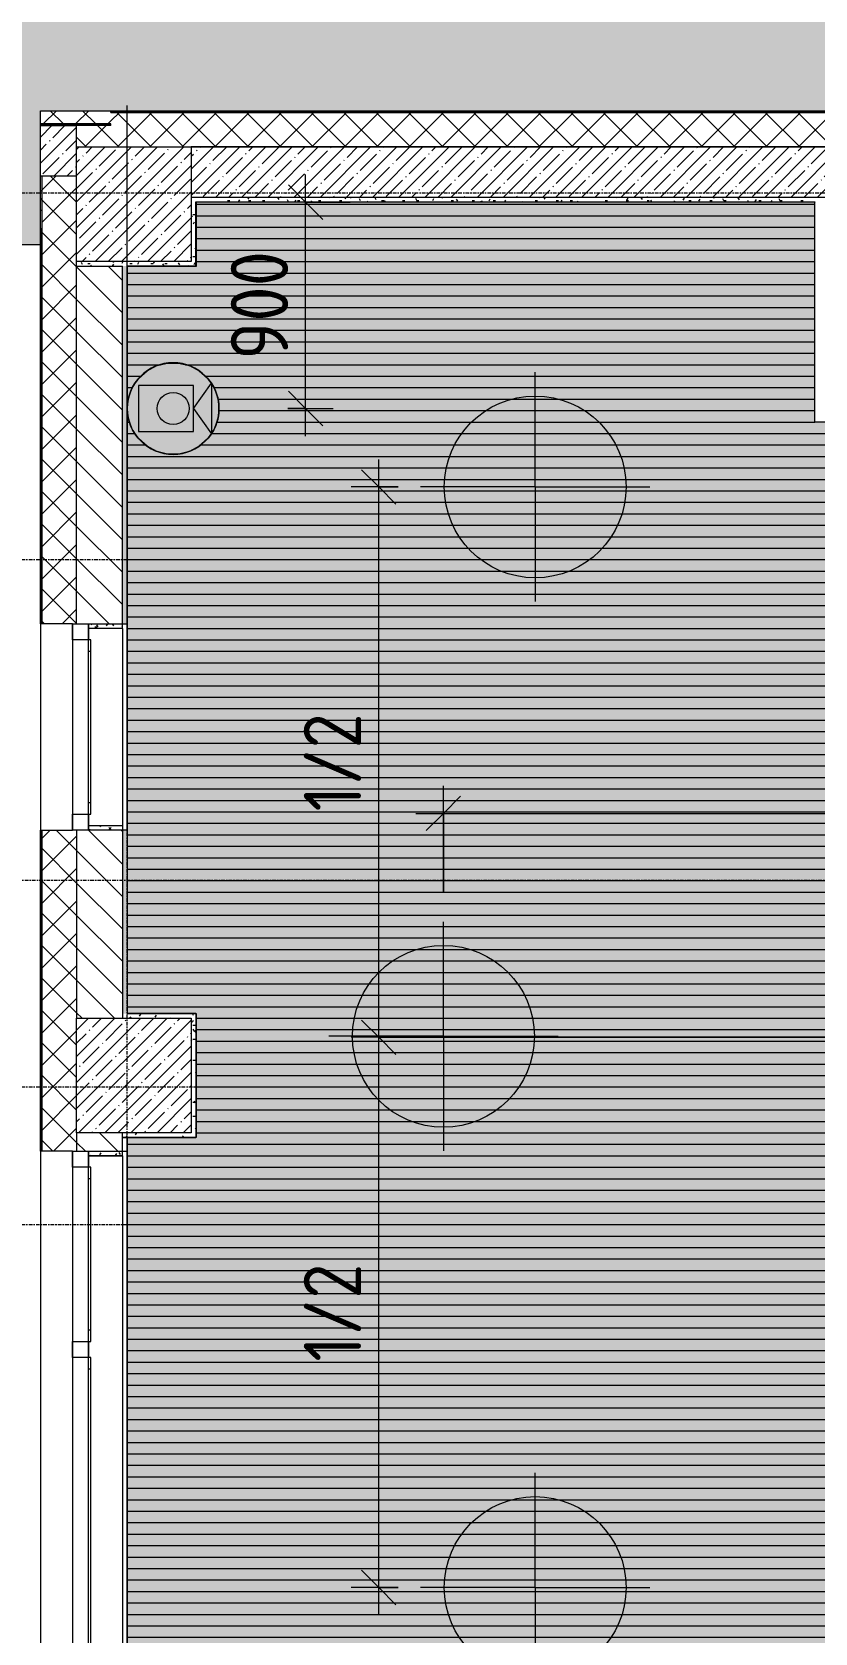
# Model space of a CAD drawing. Header units: millimetres. Extents: x -3902 to 188078, y -8553 to 29000.
# Drawn here: x -304 to 3110, y 8719 to 15701 of the extents above; entities that cross this region are included whole.
import ezdxf

# ---------------------------------------------------------------- set-up
doc = ezdxf.new("R2010")
doc.units = ezdxf.units.MM
doc.linetypes.add('Осевая', pattern=[31.75, 6.35, -4.7625, 15.875, -4.7625])
for name, color, linetype, lineweight in [('A-ANNO-DIMS', 7, 'Continuous', 9), ('A-ANNO-DIMS-100', 7, 'Continuous', 9), ('A-CLNG-PATT', 7, 'Continuous', 9), ('A-DETL', 7, 'Continuous', 9), ('A-GLAZ', 7, 'Continuous', 9), ('A-GLAZ-1', 7, 'Continuous', 13), ('A-WALL', 7, 'Continuous', 9), ('I-WALL', 7, 'Continuous', 9), ('S-COLS', 7, 'Continuous', 9), ('Оси', 7, 'Continuous', 9), ('Оси-2', 7, 'Осевая', 9)]:
    doc.layers.add(name, color=color, linetype=linetype, lineweight=lineweight)
for name, color, linetype, lineweight, true_color in [('A-ANNO-NOTE', 1, 'Continuous', 9, 0xff0000), ('A-CLNG-1', 7, 'Continuous', 9, 0xeaeaea), ('A-DETL-GENF-1', 7, 'Continuous', 9, 0xd4d4d4), ('A-WALL-1', 7, 'Continuous', 9, 0x3c3c3c), ('A-WALL-2', 7, 'Continuous', 9, 0x535353), ('A-WALL-FNSH-1', 7, 'Continuous', 9, 0x3c3c3c), ('I-WALL-1', 7, 'Continuous', 9, 0x535353), ('Q-SPCQ-1', 7, 'Continuous', 9, 0x008040), ('S-COLS-1', 9, 'Continuous', 9, 0x808080), ('S-COLS-2', 7, 'Continuous', 9, 0x3c3c3c)]:
    doc.layers.add(name, color=color, linetype=linetype, lineweight=lineweight, true_color=true_color)
doc.layers.add('A-CLNG-PATT-1', color=7, linetype='Continuous', lineweight=9, transparency=1)
doc.styles.add('ISOCPEUR', font='isocpeur.ttf', dxfattribs={"width": 0.9, "height": 250})
doc.dimstyles.new('ISO-2_5_0_9К_БОЛЬШОЙ', dxfattribs={"dimscale": 304.8, "dimtxt": 248.995294, "dimasz": 0.492126, "dimexe": 0.393701, "dimexo": 0.984252, "dimgap": 0, "dimtad": 1, "dimdec": 0, "dimrnd": 10, "dimzin": 0, "dimdsep": 46, "dimtxsty": 'ISOCPEUR', "dimblk1": 'OBLIQUE', "dimblk2": 'OBLIQUE', "dimsah": 1, "dimcen": 0.09, "dimdle": 0.393701, "dimazin": 0, "dimtfac": 1, "dimtdec": 4, "dimtix": 1, "dimtmove": 0, "dimatfit": 3, "dimfxl": 1, "dimtvp": 1, "dimtolj": 1, "dimtzin": 0, "dimarcsym": 2})
pattern_1 = [(45, (0, 0), (-70.71068, 70.71068), []), (135, (0, 0), (-70.71068, -70.71068), [])]
pattern_2 = [(45, (0, 0), (-57.02463, 57.02463), []), (45, (57.025, 0), (-57.02463, 57.02463), [100.806, -20.161, 3.353, -16.808])]
pattern_3 = [(0, (0, 0), (121.92, 30.48), [10.058, -81.382, 10.058, -81.382, -487.68]), (0, (0, 0), (121.92, 30.48), [-182.88, 10.058, -172.822, 10.058, -81.382, -213.36]), (0, (0, 0), (121.92, 30.48), [-457.2, 10.058, -50.902, 10.058, -142.342]), (120, (45.72, 15.24), (-87.356454, 90.34582), [10.058, -81.382, 10.058, -81.382, -487.68]), (120, (45.72, 15.24), (-87.356454, 90.34582), [-182.88, 10.058, -172.822, 10.058, -81.382, -213.36]), (120, (45.72, 15.24), (-87.356454, 90.34582), [-457.2, 10.058, -50.902, 10.058, -142.342]), (240, (60.96, 76.2), (-34.563546, -120.82582), [10.058, -81.382, 10.058, -81.382, -487.68]), (240, (60.96, 76.2), (-34.563546, -120.82582), [-182.88, 10.058, -172.822, 10.058, -81.382, -213.36]), (240, (60.96, 76.2), (-34.563546, -120.82582), [-457.2, 10.058, -50.902, 10.058, -142.342])]

# ---------------------------------------------------------------- blocks, each defined once
blk = doc.blocks.new('BSC_Колонна _Прямоугольная - 500х500-V8-Сводный план потолка 3 этажа в осях 1-12')
at = {"layer": 'S-COLS-1'}
h = blk.add_hatch(dxfattribs=at)
h.set_pattern_fill('FP_13', color=256, style=0, pattern_type=2)
h.set_pattern_definition([(45, (-140, -14950), (-57.02463, 57.02463), []), (45, (-82.975, -14950), (-57.02463, 57.02463), [100.806, -20.161, 3.353, -16.808])])
h.paths.add_polyline_path([(-250, -250), (250, -250), (250, 250), (-250, 250)])
at = {"layer": 'S-COLS-2'}
for p, q in [((-250, 250), (250, 250)), ((-250, -250), (-250, 250)), ((250, 250), (250, -250)), ((250, -250), (-250, -250))]:
    blk.add_line(p, q, dxfattribs=at)
blk = doc.blocks.new('120_Окно_СКБ_1Ст - 120_Окно_СКБ_1Ст 900х2500_h_-20664874-Сводный план потолка 3 этажа в осях 1-12')
at = {"layer": 'A-GLAZ'}
for p, q in [((450, -57), (-450, -57)), ((-450, -127), (450, -127))]:
    blk.add_line(p, q, dxfattribs=at)
at = {"layer": 'A-GLAZ-1'}
for p, q in [((-450, -127), (-450, -57)), ((-450, -57), (-380, -57)), ((-380, -57), (-380, -127)), ((380, -127), (380, -57)), ((380, -57), (450, -57)), ((450, -57), (450, -127)), ((-380, -127), (-450, -127)), ((-380, -127), (-380, -137)), ((-380, -137), (380, -137)), ((-330, -137), (-330, -127)), ((330, -137), (330, -127)), ((450, -127), (380, -127)), ((380, -137), (380, -127))]:
    blk.add_line(p, q, dxfattribs=at)
blk = doc.blocks.new('120_Окно_СКБ_2Ст - 120_Окно_СКБ_2Ст 2300х2500 _мал створка справа_-22272277-Сводный план потолка 3 этажа в осях 1-12')
at = {"layer": 'A-GLAZ'}
for p, q in [((1150, -57), (-1150, -57)), ((-1150, -127), (1150, -127))]:
    blk.add_line(p, q, dxfattribs=at)
at = {"layer": 'A-GLAZ-1'}
for p, q in [((-1150, -127), (-1150, -57)), ((-1150, -57), (-1080, -57)), ((-1080, -57), (-1080, -127)), ((250, -127), (250, -57)), ((250, -57), (320, -57)), ((320, -57), (320, -127)), ((1080, -127), (1080, -57)), ((1080, -57), (1150, -57)), ((1150, -57), (1150, -127)), ((-1080, -127), (-1150, -127)), ((-1080, -127), (-1080, -137)), ((-1080, -137), (250, -137)), ((-1030, -137), (-1030, -127)), ((200, -137), (200, -127)), ((320, -127), (250, -127)), ((250, -137), (250, -127)), ((320, -127), (320, -137)), ((320, -137), (1080, -137)), ((370, -137), (370, -127)), ((1030, -137), (1030, -127)), ((1150, -127), (1080, -127)), ((1080, -137), (1080, -127))]:
    blk.add_line(p, q, dxfattribs=at)
blk = doc.blocks.new('BSC_Колонна _Прямоугольная - 500х500-V20-Сводный план потолка 3 этажа в осях 1-12')
at = {"layer": 'S-COLS-1'}
h = blk.add_hatch(dxfattribs=at)
h.set_pattern_fill('FP_28', color=256, style=0, pattern_type=2)
h.set_pattern_definition([(45, (-140, -11150), (-57.0246, 57.0246), []), (45, (-82.975, -11150), (-57.0246, 57.0246), [100.806, -20.161, 3.353, -16.808])])
h.paths.add_polyline_path([(-53.1, -250), (250, -250), (250, 250), (-250, 250), (-250, -250)])
at = {"layer": 'S-COLS-2'}
for p, q in [((-250, 250), (250, 250)), ((-250, -250), (-250, 250)), ((250, 250), (250, -250)), ((250, -250), (-250, -250))]:
    blk.add_line(p, q, dxfattribs=at)
blk = doc.blocks.new('Видеокамера - Желтый-29490382-Сводный план потолка 3 этажа в осях 1-12')
at = {"layer": 'Q-SPCQ-1'}
for p, q in [((89, 100), (-151, 100)), ((-151, 100), (-151, -100)), ((89, 0), (166.6, 110.7)), ((89, -100), (89, 100)), ((166.6, 110.7), (166.6, -110.7)), ((89, 0), (166.6, -110.7)), ((-151, -100), (89, -100))]:
    blk.add_line(p, q, dxfattribs=at)
for radius in [200, 70]:
    blk.add_circle((0, 0), radius, dxfattribs=at)
for start, end in [(0, 180), (180, 360)]:
    blk.add_arc((0, 0), 200, start, end, dxfattribs=at)
blk = doc.blocks.new('DIMBLOCK1-Сводный план потолка 3 этажа в осях 1-12')
at = {"layer": 'A-ANNO-DIMS-100', "lineweight": 20}
for p, q in [((888.9, 14959), (813.9, 15034)), ((888.9, 14959), (963.9, 14884)), ((888.9, 14059), (813.9, 14134)), ((888.9, 14059), (963.9, 13984))]:
    blk.add_line(p, q, dxfattribs=at)
at = {"layer": 'A-ANNO-DIMS-100'}
for p, q in [((888.9, 13939), (888.9, 15079)), ((1082.8, 14959), (768.9, 14959)), ((888.9, 14959), (1082.8, 14959)), ((811, 14059), (1008.9, 14059)), ((888.9, 14059), (811, 14059))]:
    blk.add_line(p, q, dxfattribs=at)
at = {"layer": 'A-ANNO-DIMS-100', "color": 0, "insert": (562.3, 14272), "char_height": 250, "width": 568.858, "attachment_point": 1, "rotation": 90, "line_spacing_factor": 1.149209, "style": 'ISOCPEUR'}
blk.add_mtext('900', dxfattribs=at)
blk = doc.blocks.new('_Oblique')
at = {"color": 0, "linetype": 'ByBlock', "lineweight": -2}
blk.add_line((-0.5, -0.5), (0.5, 0.5), dxfattribs=at)
blk = doc.blocks.new('DIMBLOCK33-Сводный план потолка 3 этажа в осях 1-12')
at = {"layer": 'A-ANNO-DIMS-100', "lineweight": 20}
for p, q in [((1207.4, 11317.1), (1132.4, 11392.1)), ((1207.4, 11317.1), (1282.4, 11242.1)), ((1207.4, 8917.1), (1132.4, 8992.1)), ((1207.4, 8917.1), (1282.4, 8842.1))]:
    blk.add_line(p, q, dxfattribs=at)
at = {"layer": 'A-ANNO-DIMS-100'}
for p, q in [((6190, 11317.1), (1087.4, 11317.1)), ((1207.4, 8797.1), (1207.4, 11317.1)), ((1207.4, 11317.1), (6190, 11317.1)), ((1292.3, 8917.1), (1087.4, 8917.1)), ((1207.4, 8917.1), (1292.3, 8917.1))]:
    blk.add_line(p, q, dxfattribs=at)
at = {"layer": 'A-ANNO-DIMS-100', "color": 0, "insert": (880.8, 9901.6), "char_height": 250, "width": 517.144, "attachment_point": 1, "rotation": 90, "line_spacing_factor": 1.149209, "style": 'ISOCPEUR'}
blk.add_mtext('1/2', dxfattribs=at)
blk = doc.blocks.new('DIMBLOCK34-Сводный план потолка 3 этажа в осях 1-12')
at = {"layer": 'A-ANNO-DIMS-100'}
for p, q in [((1207.4, 11317.1), (1207.4, 13837.1)), ((1292.3, 13717.1), (1087.4, 13717.1)), ((1207.4, 13717.1), (1292.3, 13717.1)), ((6190, 11317.1), (1087.4, 11317.1)), ((1207.4, 11317.1), (6190, 11317.1))]:
    blk.add_line(p, q, dxfattribs=at)
at = {"layer": 'A-ANNO-DIMS-100', "lineweight": 20}
for p, q in [((1207.4, 13717.1), (1132.4, 13792.1)), ((1207.4, 13717.1), (1282.4, 13642.1)), ((1207.4, 11317.1), (1132.4, 11392.1)), ((1207.4, 11317.1), (1282.4, 11242.1))]:
    blk.add_line(p, q, dxfattribs=at)
at = {"layer": 'A-ANNO-DIMS-100', "color": 0, "insert": (880.8, 12301.6), "char_height": 250, "width": 517.144, "attachment_point": 1, "rotation": 90, "line_spacing_factor": 1.149209, "style": 'ISOCPEUR'}
blk.add_mtext('1/2', dxfattribs=at)
blk = doc.blocks.new('DIMBLOCK37-Сводный план потолка 3 этажа в осях 1-12')
at = {"layer": 'A-ANNO-DIMS-100'}
for p, q in [((1489.8, 11946.4), (1489.8, 12413.1)), ((6689.9, 11821), (6689.9, 12413.1)), ((1369.8, 12293.1), (6689.9, 12293.1)), ((1489.8, 12293.1), (1489.8, 11946.4)), ((6689.9, 12293.1), (6689.9, 11821))]:
    blk.add_line(p, q, dxfattribs=at)
at = {"layer": 'A-ANNO-DIMS-100', "lineweight": 20}
for p, q in [((1489.8, 12293.1), (1564.8, 12368.1)), ((6689.9, 12293.1), (6764.9, 12368.1)), ((1489.8, 12293.1), (1414.8, 12218.1)), ((6689.9, 12293.1), (6614.9, 12218.1))]:
    blk.add_line(p, q, dxfattribs=at)
at = {"layer": 'A-ANNO-DIMS-100', "color": 0, "insert": (3874.4, 12619.7), "char_height": 250, "width": 517.144, "attachment_point": 1, "line_spacing_factor": 1.149209, "style": 'ISOCPEUR'}
blk.add_mtext('1/2', dxfattribs=at)

msp = doc.modelspace()

# ---------------------------------------------------------------- hatches: boundary and pattern name
at = {"layer": 'A-ANNO-NOTE'}
for points in [[(38005.7, 7921), (38307.7, 7921), (38307.7, 10679), (37969, 10679), (37969, 11221), (38249, 11221), (38249, 11545.1), (38007.7, 11665.8), (38249, 11786.5), (38249, 11850.8), (38230, 11850.8), (38230, 11950.8), (38249, 11950.8), (38249, 12775), (38230, 12775), (38230, 12875), (38249, 12875), (38249, 14979), (33631, 14979), (33631, 14579), (32989, 14579), (32989, 14959), (31782.2, 14959), (31782.2, 13759), (20231, 13759), (20231, 10879), (12939.3, 10879), (12939.3, 14700), (6781, 14699.8), (6781, 14579), (6139, 14579), (6139, 14700), (5661, 14699.5), (5661, 13999), (3109, 13999), (3109, 14959), (411, 14959), (411, 14679), (111, 14679), (111, 11421), (411, 11421), (411, 10879), (111, 10879), (111, 8521), (1271, 8521), (1271, 7921), (37394.1, 7921)], [(335.1, 13860.5), (286.9, 13860.5), (240.1, 13872), (197.4, 13894.4), (161.3, 13926.4), (133.9, 13966.1), (116.8, 14011.1), (111, 14059), (116.8, 14106.9), (133.9, 14151.9), (161.3, 14191.6), (197.4, 14223.6), (240.1, 14246), (286.9, 14257.5), (335.1, 14257.5), (381.9, 14246), (424.6, 14223.6), (460.7, 14191.6), (488.1, 14151.9), (505.2, 14106.9), (511, 14059), (505.2, 14011.1), (488.1, 13966.1), (460.7, 13926.4), (424.6, 13894.4), (381.9, 13872), (335.6, 13860.6)]]:
    msp.add_hatch(color=256, dxfattribs=at).paths.add_polyline_path(points)
at = {"layer": 'A-CLNG-PATT'}
h = msp.add_hatch(dxfattribs=at)
h.set_pattern_fill('FP_31', color=256, style=0, pattern_type=2)
h.set_pattern_definition([(0, (19315, 11450), (0, -50), [])])
h.paths.add_polyline_path([(38005.7, 7921), (38307.7, 7921), (38307.7, 10679), (37969, 10679), (37969, 11221), (38249, 11221), (38249, 11545.1), (38007.7, 11665.8), (38249, 11786.5), (38249, 11850.8), (38230, 11850.8), (38230, 11950.8), (38249, 11950.8), (38249, 12775), (38230, 12775), (38230, 12875), (38249, 12875), (38249, 14979), (33631, 14979), (33631, 14579), (32989, 14579), (32989, 14959), (31782.2, 14959), (31782.2, 13759), (20231, 13759), (20231, 10879), (12939.3, 10879), (12939.3, 14700), (6781, 14699.8), (6781, 14579), (6139, 14579), (6139, 14700), (5661, 14699.5), (5661, 13999), (3109, 13999), (3109, 14959), (411, 14959), (411, 14679), (111, 14679), (111, 11421), (411, 11421), (411, 10879), (111, 10879), (111, 8521), (1271, 8521), (1271, 7921), (37394.1, 7921)])
h.paths.add_polyline_path([(20441.9, 9201.5), (20395.1, 9213), (20352.4, 9235.4), (20316.3, 9267.4), (20288.9, 9307.1), (20271.8, 9352.1), (20266, 9400), (20271.8, 9447.9), (20288.9, 9492.9), (20316.3, 9532.6), (20352.4, 9564.6), (20395.1, 9587), (20441.9, 9598.5), (20490.1, 9598.5), (20536.9, 9587), (20579.6, 9564.6), (20615.7, 9532.6), (20643.1, 9492.9), (20660.2, 9447.9), (20666, 9400), (20660.2, 9352.1), (20643.1, 9307.1), (20615.7, 9267.4), (20579.6, 9235.4), (20536.9, 9213), (20490.1, 9201.5)])
h.paths.add_polyline_path([(20441.9, 13340.5), (20395.1, 13352), (20352.4, 13374.4), (20316.3, 13406.4), (20288.9, 13446.1), (20271.8, 13491.1), (20266, 13539), (20271.8, 13586.9), (20288.9, 13631.9), (20316.3, 13671.6), (20352.4, 13703.6), (20395.1, 13726), (20441.9, 13737.5), (20490.1, 13737.5), (20536.9, 13726), (20579.6, 13703.6), (20615.7, 13671.6), (20643.1, 13631.9), (20660.2, 13586.9), (20666, 13539), (20660.2, 13491.1), (20643.1, 13446.1), (20615.7, 13406.4), (20579.6, 13374.4), (20536.9, 13352), (20490.1, 13340.5)])
h.paths.add_polyline_path([(335.1, 13860.5), (286.9, 13860.5), (240.1, 13872), (197.4, 13894.4), (161.3, 13926.4), (133.9, 13966.1), (116.8, 14011.1), (111, 14059), (116.8, 14106.9), (133.9, 14151.9), (161.3, 14191.6), (197.4, 14223.6), (240.1, 14246), (286.9, 14257.5), (335.1, 14257.5), (381.9, 14246), (424.6, 14223.6), (460.7, 14191.6), (488.1, 14151.9), (505.2, 14106.9), (511, 14059), (505.2, 14011.1), (488.1, 13966.1), (460.7, 13926.4), (424.6, 13894.4), (381.9, 13872), (335.6, 13860.6)])
at = {"layer": 'A-CLNG-PATT-1'}
h = msp.add_hatch(color=256, dxfattribs=at)
h.paths.add_polyline_path([(38005.7, 7921), (38307.7, 7921), (38307.7, 10679), (37969, 10679), (37969, 11221), (38249, 11221), (38249, 11545.1), (38007.7, 11665.8), (38249, 11786.5), (38249, 11850.8), (38230, 11850.8), (38230, 11950.8), (38249, 11950.8), (38249, 12775), (38230, 12775), (38230, 12875), (38249, 12875), (38249, 14979), (33631, 14979), (33631, 14579), (32989, 14579), (32989, 14959), (31782.2, 14959), (31782.2, 13759), (20231, 13759), (20231, 10879), (12939.3, 10879), (12939.3, 14700), (6781, 14699.8), (6781, 14579), (6139, 14579), (6139, 14700), (5661, 14699.5), (5661, 13999), (3109, 13999), (3109, 14959), (411, 14959), (411, 14679), (111, 14679), (111, 11421), (411, 11421), (411, 10879), (111, 10879), (111, 8521), (1271, 8521), (1271, 7921), (37394.1, 7921)])
h.paths.add_polyline_path([(20441.9, 9201.5), (20395.1, 9213), (20352.4, 9235.4), (20316.3, 9267.4), (20288.9, 9307.1), (20271.8, 9352.1), (20266, 9400), (20271.8, 9447.9), (20288.9, 9492.9), (20316.3, 9532.6), (20352.4, 9564.6), (20395.1, 9587), (20441.9, 9598.5), (20490.1, 9598.5), (20536.9, 9587), (20579.6, 9564.6), (20615.7, 9532.6), (20643.1, 9492.9), (20660.2, 9447.9), (20666, 9400), (20660.2, 9352.1), (20643.1, 9307.1), (20615.7, 9267.4), (20579.6, 9235.4), (20536.9, 9213), (20490.1, 9201.5)])
h.paths.add_polyline_path([(20441.9, 13340.5), (20395.1, 13352), (20352.4, 13374.4), (20316.3, 13406.4), (20288.9, 13446.1), (20271.8, 13491.1), (20266, 13539), (20271.8, 13586.9), (20288.9, 13631.9), (20316.3, 13671.6), (20352.4, 13703.6), (20395.1, 13726), (20441.9, 13737.5), (20490.1, 13737.5), (20536.9, 13726), (20579.6, 13703.6), (20615.7, 13671.6), (20643.1, 13631.9), (20660.2, 13586.9), (20666, 13539), (20660.2, 13491.1), (20643.1, 13446.1), (20615.7, 13406.4), (20579.6, 13374.4), (20536.9, 13352), (20490.1, 13340.5)])
h.paths.add_polyline_path([(335.1, 13860.5), (286.9, 13860.5), (240.1, 13872), (197.4, 13894.4), (161.3, 13926.4), (133.9, 13966.1), (116.8, 14011.1), (111, 14059), (116.8, 14106.9), (133.9, 14151.9), (161.3, 14191.6), (197.4, 14223.6), (240.1, 14246), (286.9, 14257.5), (335.1, 14257.5), (381.9, 14246), (424.6, 14223.6), (460.7, 14191.6), (488.1, 14151.9), (505.2, 14106.9), (511, 14059), (505.2, 14011.1), (488.1, 13966.1), (460.7, 13926.4), (424.6, 13894.4), (381.9, 13872), (335.6, 13860.6)])
at = {"layer": 'A-DETL-GENF-1'}
msp.add_hatch(color=256, dxfattribs=at).paths.add_polyline_path([(-268, 14774.9), (-268, 15358), (38307.7, 15358), (38307.7, 23888.3), (33928.1, 23888.3), (33928.1, 27398.1), (-524.6, 27398.1), (-524.6, 14774.9)])
at = {"layer": 'A-WALL'}
h = msp.add_hatch(dxfattribs=at)
h.set_pattern_fill('FP_9', color=256, style=0, pattern_type=2)
h.set_pattern_definition(pattern_1)
h.paths.add_polyline_path([(38307.7, 15200), (38307.7, 15350), (37810, 15350), (37810, 15200)])
h.paths.add_polyline_path([(34660, 15200), (35410, 15200), (35410, 15350), (34660, 15350), (34660, 15214)])
h.paths.add_polyline_path([(33724.5, 15200), (33760, 15200), (33760, 15350), (33610, 15350), (33610, 15200)])
h.paths.add_polyline_path([(32110, 15200), (32110, 15350), (12860, 15350), (12860, 15200), (31278.1, 15200)])
h.paths.add_polyline_path([(9760, 15200), (9760, 15350), (9160, 15350), (9160, 15200), (9260.8, 15200)])
h.paths.add_polyline_path([(8260, 15200), (8260, 15350), (7660, 15350), (7660, 15200)])
h.paths.add_polyline_path([(6760, 15200), (6760, 15350), (40, 15350), (40, 15293), (-110, 15293), (-110, 15200), (6202.9, 15200)])
h.paths.add_polyline_path([(33112.9, 15200), (33240, 15200), (33240, 15350), (33010, 15350), (33010, 15200)])
h = msp.add_hatch(dxfattribs=at)
h.set_pattern_fill('FP_9', color=256, style=0, pattern_type=2)
h.set_pattern_definition(pattern_1)
h.paths.add_polyline_path([(-260, 14973), (-260, 15073), (-268, 15073), (-268, 14973)])
h = msp.add_hatch(dxfattribs=at)
h.set_pattern_fill('FP_9', color=256, style=0, pattern_type=2)
h.set_pattern_definition(pattern_1)
h.paths.add_polyline_path([(-110, -100), (-110, 5220), (-260, 5220), (-260, -100)])
h.paths.add_polyline_path([(-260, 7320), (-110, 7320), (-110, 8520), (-260, 8520), (-260, 8016.5)])
h.paths.add_polyline_path([(-128, 10820), (-110, 10820), (-110, 12220), (-260, 12220), (-260, 10820)])
h.paths.add_polyline_path([(-128, 13120), (-110, 13120), (-110, 15073), (-260, 15073), (-260, 13120)])
h = msp.add_hatch(dxfattribs=at)
h.set_pattern_fill('FP_9', color=256, style=0, pattern_type=2)
h.set_pattern_definition(pattern_1)
h.paths.add_polyline_path([(-268, 14923), (-260, 14923), (-260, 14973), (-268, 14973)])
at = {"layer": 'I-WALL'}
h = msp.add_hatch(dxfattribs=at)
h.set_pattern_fill('FP_9', color=256, style=0, pattern_type=2)
h.set_pattern_definition(pattern_1)
h.paths.add_polyline_path([(40, 15300), (40, 15358), (-268, 15358), (-268, 15300)])
h = msp.add_hatch(dxfattribs=at)
h.set_pattern_fill('FP_10', color=256, style=0, pattern_type=2)
h.set_pattern_definition(pattern_2)
h.paths.add_polyline_path([(-110, 15073), (-110, 15293), (-268, 15293), (-268, 15073), (-260, 15073)])
h = msp.add_hatch(dxfattribs=at)
h.set_pattern_fill('FP_10', color=256, style=0, pattern_type=2)
h.set_pattern_definition(pattern_2)
h.paths.add_polyline_path([(4060, 14980), (4060, 15200), (390, 15200), (390, 14980), (3210, 14980)])
h = msp.add_hatch(dxfattribs=at)
h.set_pattern_fill('FP_30', color=256, style=0, pattern_type=2)
h.set_pattern_definition(pattern_3)
h.paths.add_polyline_path([(390, 14700), (410, 14700), (410, 14980), (390, 14980)])
h = msp.add_hatch(dxfattribs=at)
h.set_pattern_fill('FP_30', color=256, style=0, pattern_type=2)
h.set_pattern_definition(pattern_3)
h.paths.add_polyline_path([(3130, 14960), (3130, 14980), (410, 14980), (410, 14960), (3110, 14960)])
h = msp.add_hatch(dxfattribs=at)
h.set_pattern_fill('FP_30', color=256, style=0, pattern_type=2)
h.set_pattern_definition(pattern_3)
h.paths.add_polyline_path([(110, 14680), (410, 14680), (410, 14700), (-110, 14700), (-110, 14680), (90, 14680)])
h = msp.add_hatch(dxfattribs=at)
h.set_pattern_fill('FP_8', color=256, style=0, pattern_type=2)
h.set_pattern_definition([(135, (0, 0), (-70.7107, -70.7107), [])])
h.paths.add_polyline_path([(90, 7900), (90, 8520), (-110, 8520), (-110, 7900)])
h.paths.add_polyline_path([(-58, 10820), (90, 10820), (90, 10900), (-110, 10900), (-110, 10820)])
h.paths.add_polyline_path([(90, 11400), (90, 12220), (-110, 12220), (-110, 11400), (86.9, 11400)])
h.paths.add_polyline_path([(90, 13120), (90, 14680), (-110, 14680), (-110, 13120), (-58, 13120)])
h = msp.add_hatch(dxfattribs=at)
h.set_pattern_fill('FP_30', color=256, style=0, pattern_type=2)
h.set_pattern_definition(pattern_3)
h.paths.add_polyline_path([(110, 11420), (110, 12220), (90, 12220), (90, 11420)])
h.paths.add_polyline_path([(90, 13120), (110, 13120), (110, 14680), (90, 14680), (90, 13414.6)])
h = msp.add_hatch(dxfattribs=at)
h.set_pattern_fill('FP_30', color=256, style=0, pattern_type=2)
h.set_pattern_definition(pattern_3)
h.paths.add_polyline_path([(90, 13100), (90, 13120), (-58, 13120), (-58, 13100)])
h = msp.add_hatch(dxfattribs=at)
h.set_pattern_fill('FP_30', color=256, style=0, pattern_type=2)
h.set_pattern_definition(pattern_3)
h.paths.add_polyline_path([(90, 12220), (90, 12240), (-58, 12240), (-58, 12220)])
h = msp.add_hatch(dxfattribs=at)
h.set_pattern_fill('FP_30', color=256, style=0, pattern_type=2)
h.set_pattern_definition(pattern_3)
h.paths.add_polyline_path([(390, 11400), (390, 11420), (90, 11420), (90, 11400)])
h = msp.add_hatch(dxfattribs=at)
h.set_pattern_fill('FP_30', color=256, style=0, pattern_type=2)
h.set_pattern_definition(pattern_3)
h.paths.add_polyline_path([(390, 10900), (410, 10900), (410, 11420), (390, 11420), (390, 11165.4)])
h = msp.add_hatch(dxfattribs=at)
h.set_pattern_fill('FP_30', color=256, style=0, pattern_type=2)
h.set_pattern_definition(pattern_3)
h.paths.add_polyline_path([(90, 8500), (110, 8500), (110, 8520), (90, 8520)])
h.paths.add_polyline_path([(90, 10820), (110, 10820), (110, 10900), (90, 10900), (90, 10879)])
h = msp.add_hatch(dxfattribs=at)
h.set_pattern_fill('FP_30', color=256, style=0, pattern_type=2)
h.set_pattern_definition(pattern_3)
h.paths.add_polyline_path([(410, 10880), (410, 10900), (110, 10900), (110, 10880), (390, 10880)])
h = msp.add_hatch(dxfattribs=at)
h.set_pattern_fill('FP_30', color=256, style=0, pattern_type=2)
h.set_pattern_definition(pattern_3)
h.paths.add_polyline_path([(90, 10800), (90, 10820), (-58, 10820), (-58, 10800), (86.9, 10800)])

# ---------------------------------------------------------------- linework, layer by layer
at = {"layer": 'A-ANNO-NOTE'}
for p, q in [((3109, 14959), (411, 14959)), ((411, 14959), (411, 14679)), ((3109, 13999), (3109, 14959)), ((411, 14679), (111, 14679)), ((111, 14679), (111, 11421)), ((197.4, 14223.6), (240.1, 14246)), ((240.1, 14246), (286.9, 14257.5)), ((286.9, 14257.5), (335.1, 14257.5)), ((335.1, 14257.5), (381.9, 14246)), ((381.9, 14246), (424.6, 14223.6)), ((133.9, 14151.9), (161.3, 14191.6)), ((161.3, 14191.6), (197.4, 14223.6)), ((424.6, 14223.6), (460.7, 14191.6)), ((460.7, 14191.6), (488.1, 14151.9)), ((1889.8, 13717.1), (1889.8, 14217.1)), ((111, 14059), (116.8, 14106.9)), ((116.8, 14106.9), (133.9, 14151.9)), ((488.1, 14151.9), (505.2, 14106.9)), ((505.2, 14106.9), (511, 14059)), ((116.8, 14011.1), (111, 14059)), ((511, 14059), (505.2, 14011.1)), ((133.9, 13966.1), (116.8, 14011.1)), ((161.3, 13926.4), (133.9, 13966.1)), ((488.1, 13966.1), (460.7, 13926.4)), ((505.2, 14011.1), (488.1, 13966.1)), ((5661, 13999), (3109, 13999)), ((197.4, 13894.4), (161.3, 13926.4)), ((460.7, 13926.4), (424.6, 13894.4)), ((240.1, 13872), (197.4, 13894.4)), ((286.9, 13860.5), (240.1, 13872)), ((335.1, 13860.5), (286.9, 13860.5)), ((335.6, 13860.6), (335.1, 13860.5)), ((381.9, 13872), (335.6, 13860.6)), ((424.6, 13894.4), (381.9, 13872)), ((1889.8, 13717.1), (1389.8, 13717.1)), ((1889.8, 13717.1), (1889.8, 13217.1)), ((1889.8, 13717.1), (2389.8, 13717.1)), ((1489.8, 11321), (1489.8, 11821)), ((111, 11421), (411, 11421)), ((411, 11421), (411, 10879)), ((1489.8, 11321), (989.8, 11321)), ((1489.8, 11321), (1489.8, 10821)), ((1489.8, 11321), (1989.8, 11321)), ((411, 10879), (111, 10879)), ((111, 10879), (111, 8521)), ((1889.8, 8917.1), (1889.8, 9417.1)), ((1889.8, 8917.1), (1389.8, 8917.1)), ((1889.8, 8917.1), (1889.8, 8417.1)), ((1889.8, 8917.1), (2389.8, 8917.1))]:
    msp.add_line(p, q, dxfattribs=at)
for centre in [(1889.8, 13717.1), (1489.8, 11321), (1889.8, 8917.1)]:
    msp.add_circle(centre, 396.5, dxfattribs=at)
at = {"layer": 'A-CLNG-1'}
for p, q in [((111, 14679), (111, 11421)), ((111, 10879), (111, 10820))]:
    msp.add_line(p, q, dxfattribs=at)
at = {"layer": 'A-DETL'}
for p, q in [((-268, 14774.9), (-268, 15358)), ((-268, 15358), (38307.7, 15358)), ((-524.6, 14774.9), (-268, 14774.9))]:
    msp.add_line(p, q, dxfattribs=at)
at = {"layer": 'A-WALL'}
for p, q in [((40, 15300), (-268, 15300)), ((40, 15295), (-268, 15295)), ((-110, 15200), (-110, 15293)), ((40, 15293), (-110, 15293)), ((40, 15350), (40, 15358)), ((40, 15353), (6760, 15353)), ((40, 15350), (6760, 15350)), ((40, 15293), (40, 15300)), ((-110, 15073), (-268, 15073)), ((-260, 13120), (-260, 15073)), ((-260, 14973), (-268, 14973)), ((4060, 14980), (390, 14980)), ((410, 14680), (410, 14960)), ((3109, 14960), (3109, 14959)), ((-260, 14923), (-268, 14923)), ((-260, 14843), (-268, 14843)), ((-263, 13120), (-263, 14843)), ((-110, 13120), (-110, 14700)), ((-110, 14680), (90, 14680)), ((90, 13100), (90, 14680)), ((410, 14680), (110, 14680)), ((110, 13120), (110, 14680)), ((-263, 10820), (-263, 12220)), ((-260, 10820), (-260, 12220)), ((-110, 12220), (-110, 11400)), ((90, 12240), (90, 11400)), ((110, 12220), (110, 11420)), ((410, 11420), (110, 11420)), ((-110, 10900), (-110, 10820)), ((90, 10800), (90, 10900)), ((110, 10820), (110, 10880))]:
    msp.add_line(p, q, dxfattribs=at)
at = {"layer": 'A-WALL-1'}
for p, q in [((-268, 15293), (-110, 15293)), ((6760, 15200), (390, 15200)), ((390, 15200), (4060, 15200)), ((3110, 14960), (3109, 14960)), ((3110, 14000), (3110, 14960)), ((-110, 14680), (-110, 14700)), ((5660, 14000), (3110, 14000)), ((-128, 13120), (-260, 13120)), ((-58, 13120), (110, 13120)), ((90, 13100), (-58, 13100)), ((-260, 12220), (-128, 12220)), ((-58, 12240), (90, 12240)), ((110, 12220), (-58, 12220)), ((410, 11420), (410, 10880)), ((-128, 10820), (-260, 10820)), ((-58, 10820), (110, 10820)), ((90, 10800), (-58, 10800))]:
    msp.add_line(p, q, dxfattribs=at)
at = {"layer": 'A-WALL-2'}
for p, q in [((-268, 13120), (-268, 12220)), ((-268, 10820), (-268, 8520))]:
    msp.add_line(p, q, dxfattribs=at)
at = {"layer": 'A-WALL-FNSH-1'}
for p, q in [((410, 14960), (3109, 14960)), ((3109, 14959), (411, 14959)), ((411, 14959), (411, 14679)), ((3109, 13999), (3109, 14959)), ((-268, 13120), (-268, 14774.9)), ((411, 14679), (111, 14679)), ((5661, 13999), (3109, 13999)), ((-260, 13120), (-268, 13120)), ((90, 13099), (-58, 13099)), ((90, 13100), (90, 13099)), ((111, 13120), (110, 13120)), ((-268, 10820), (-268, 12220)), ((-268, 12220), (-260, 12220)), ((-58, 12241), (90, 12241)), ((90, 12241), (90, 12240)), ((110, 12220), (111, 12220)), ((111, 11421), (411, 11421)), ((411, 11421), (411, 10879)), ((90, 10880), (410, 10880)), ((110, 10879), (90, 10879)), ((411, 10879), (111, 10879)), ((-260, 10820), (-268, 10820)), ((90, 10799), (-58, 10799)), ((90, 10800), (90, 10799)), ((111, 10820), (110, 10820))]:
    msp.add_line(p, q, dxfattribs=at)
at = {"layer": 'I-WALL-1'}
for p, q in [((90, 13099), (90, 12241)), ((110, 12220), (110, 13120)), ((90, 10799), (90, 8541)), ((110, 8520), (110, 10820)), ((111, 8521), (111, 10820))]:
    msp.add_line(p, q, dxfattribs=at)
at = {"layer": 'Оси'}
msp.add_line((110, 12880), (110, 15380), dxfattribs=at)
at = {"layer": 'Оси-2'}
for p, q in [((-583.8, 15000), (35390, 15000)), ((-583.8, 13400), (35390, 13400)), ((110, 593.7), (110, 12880)), ((8517.2, 12000), (-583.8, 12000)), ((-583.8, 11100), (35990, 11100)), ((-583.8, 10500), (35990, 10500))]:
    msp.add_line(p, q, dxfattribs=at)

# ---------------------------------------------------------------- block references
at = {"layer": 'A-GLAZ', "rotation": 89.99999999999991}
for name, p in [('120_Окно_СКБ_1Ст - 120_Окно_СКБ_1Ст 900х2500_h_-20664874-Сводный план потолка 3 этажа в осях 1-12', (-185, 12670)), ('120_Окно_СКБ_2Ст - 120_Окно_СКБ_2Ст 2300х2500 _мал створка справа_-22272277-Сводный план потолка 3 этажа в осях 1-12', (-185, 9670))]:
    msp.add_blockref(name, p, dxfattribs=at)
at = {"layer": 'Q-SPCQ-1'}
msp.add_blockref('Видеокамера - Желтый-29490382-Сводный план потолка 3 этажа в осях 1-12', (311, 14059), dxfattribs=at)
at = {"layer": 'S-COLS'}
for name, p in [('BSC_Колонна _Прямоугольная - 500х500-V8-Сводный план потолка 3 этажа в осях 1-12', (140, 14950)), ('BSC_Колонна _Прямоугольная - 500х500-V20-Сводный план потолка 3 этажа в осях 1-12', (140, 11150))]:
    msp.add_blockref(name, p, dxfattribs=at)

# ---------------------------------------------------------------- dimensions: what is measured, and where the dimension line sits
at = {"layer": 'A-ANNO-DIMS'}
dim = msp.add_linear_dim(base=(888.9, 14959), p1=(511, 14059), p2=(782.8, 14959), angle=90, dimstyle='ISO-2_5_0_9К_БОЛЬШОЙ', override={"dimpost": '<>', "dimfxl": 940.146499}, dxfattribs=at)
dim.commit()
dim.dimension.update_dxf_attribs({"geometry": 'DIMBLOCK1-Сводный план потолка 3 этажа в осях 1-12', "text_midpoint": (763.9, 14509)})
for base, p1, p2, picture, middle in [((1207.4, 13717.1), (6490, 11317.1), (1592.3, 13717.1), 'DIMBLOCK34-Сводный план потолка 3 этажа в осях 1-12', (1082.4, 12517.1)), ((1207.4, 11317.1), (1592.3, 8917.1), (6490, 11317.1), 'DIMBLOCK33-Сводный план потолка 3 этажа в осях 1-12', (1082.4, 10117.1))]:
    dim = msp.add_linear_dim(base=base, p1=p1, p2=p2, angle=90, text='1/2', dimstyle='ISO-2_5_0_9К_БОЛЬШОЙ', override={"dimpost": '<>', "dimfxl": 5454.136856}, dxfattribs=at)
    dim.commit()
    dim.dimension.update_dxf_attribs({"geometry": picture, "text_midpoint": middle})
dim = msp.add_linear_dim(base=(6689.9, 12293.1), p1=(1489.8, 11646.4), p2=(6689.9, 11521), text='1/2', dimstyle='ISO-2_5_0_9К_БОЛЬШОЙ', override={"dimpost": '<>', "dimfxl": 5201.597219}, dxfattribs=at)
dim.commit()
dim.dimension.update_dxf_attribs({"geometry": 'DIMBLOCK37-Сводный план потолка 3 этажа в осях 1-12', "text_midpoint": (4089.9, 12418.1)})

doc.saveas('drawing.dxf')
